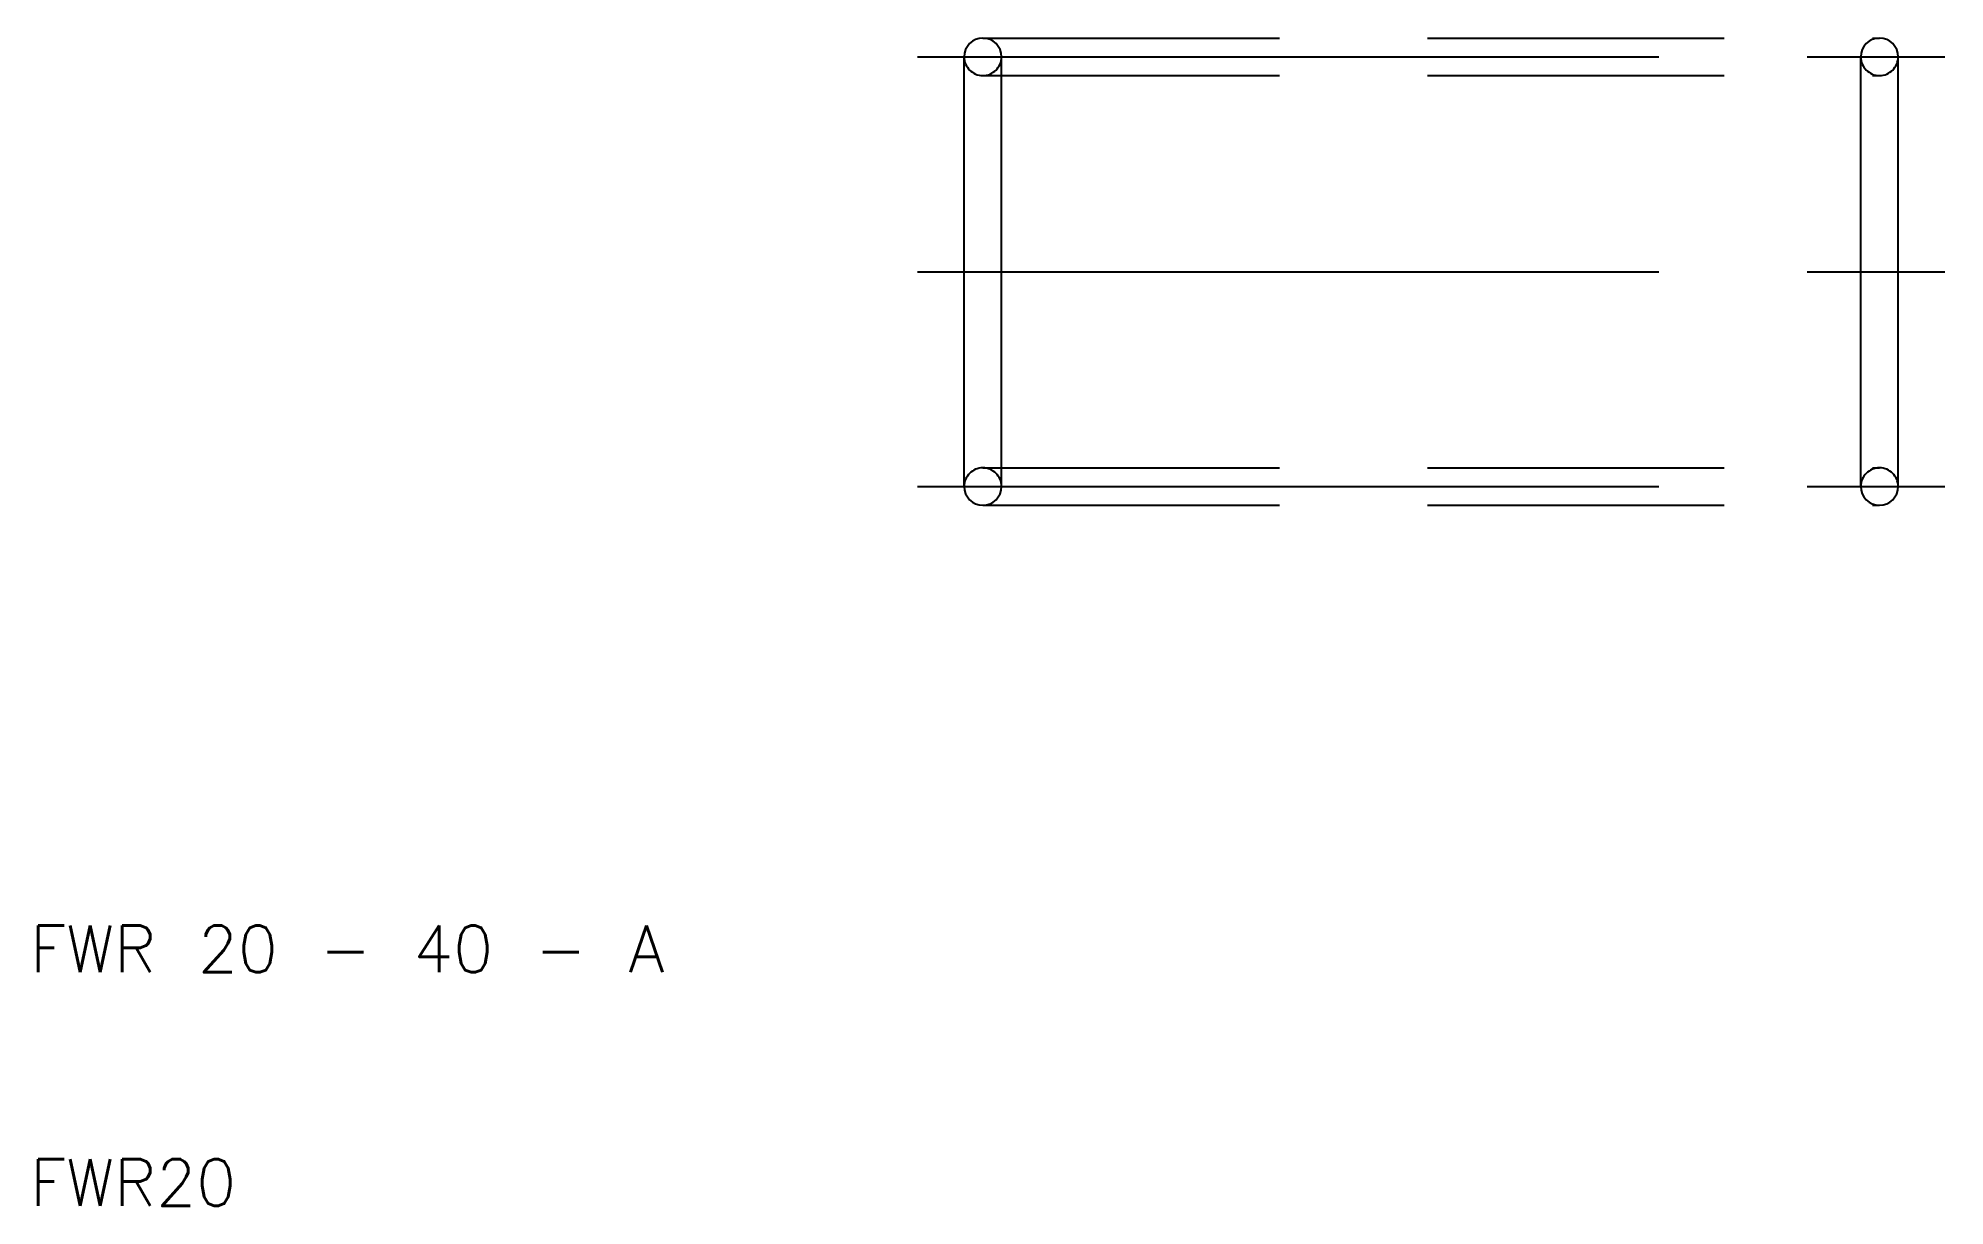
# Model space of a CAD drawing. Extents: x 10.3 to 92, y 10 to 60.
import ezdxf

# ---------------------------------------------------------------- set-up
doc = ezdxf.new("R2010")
doc.units = 0
doc.linetypes.add('CENTER', pattern=[50.8, 31.75, -6.35, 6.35, -6.35])
doc.linetypes.add('DASHED', pattern=[19.05, 12.7, -6.35])
doc.layers.get('0').update_dxf_attribs({"linetype": 'CONTINUOUS'})
doc.layers.add('CENTER', color=1, linetype='CENTER')
doc.styles.get("Standard").update_dxf_attribs({"font": 'txt.shx'})

msp = doc.modelspace()

# ---------------------------------------------------------------- linework, layer by layer
at = {"color": 3, "linetype": 'DASHED'}
for p, q in [((50.8, 60), (89.2, 60)), ((50.8, 58.4), (89.2, 58.4)), ((50.8, 41.6), (89.2, 41.6)), ((50.8, 40), (89.2, 40))]:
    msp.add_line(p, q, dxfattribs=at)
for p, q in [((50, 40.8), (50, 59.2)), ((51.6, 40.8), (51.6, 59.2)), ((88.4, 40.8), (88.4, 59.2)), ((90, 40.8), (90, 59.2))]:
    msp.add_line(p, q)
for centre, start, end in [((50.8, 59.2), 0, 180), ((89.2, 59.2), 0, 180), ((50.8, 40.8), 180, 0), ((89.2, 40.8), 180, 0)]:
    msp.add_arc(centre, 0.8, start, end)
for centre, start, end in [((50.8, 59.2), 180, 0), ((89.2, 59.2), 180, 0), ((50.8, 40.8), 0, 180), ((89.2, 40.8), 0, 180)]:
    msp.add_arc(centre, 0.8, start, end, dxfattribs=at)
at = {"layer": 'CENTER'}
for p, q in [((48, 59.2), (92, 59.2)), ((48, 50), (92, 50)), ((48, 40.8), (92, 40.8))]:
    msp.add_line(p, q, dxfattribs=at)

# ---------------------------------------------------------------- texts
for s, p in [('FWR 20 - 40 - A', (10, 20)), ('FWR20', (10, 10))]:
    msp.add_text(s, height=2).set_placement(p)

doc.saveas('drawing.dxf')
